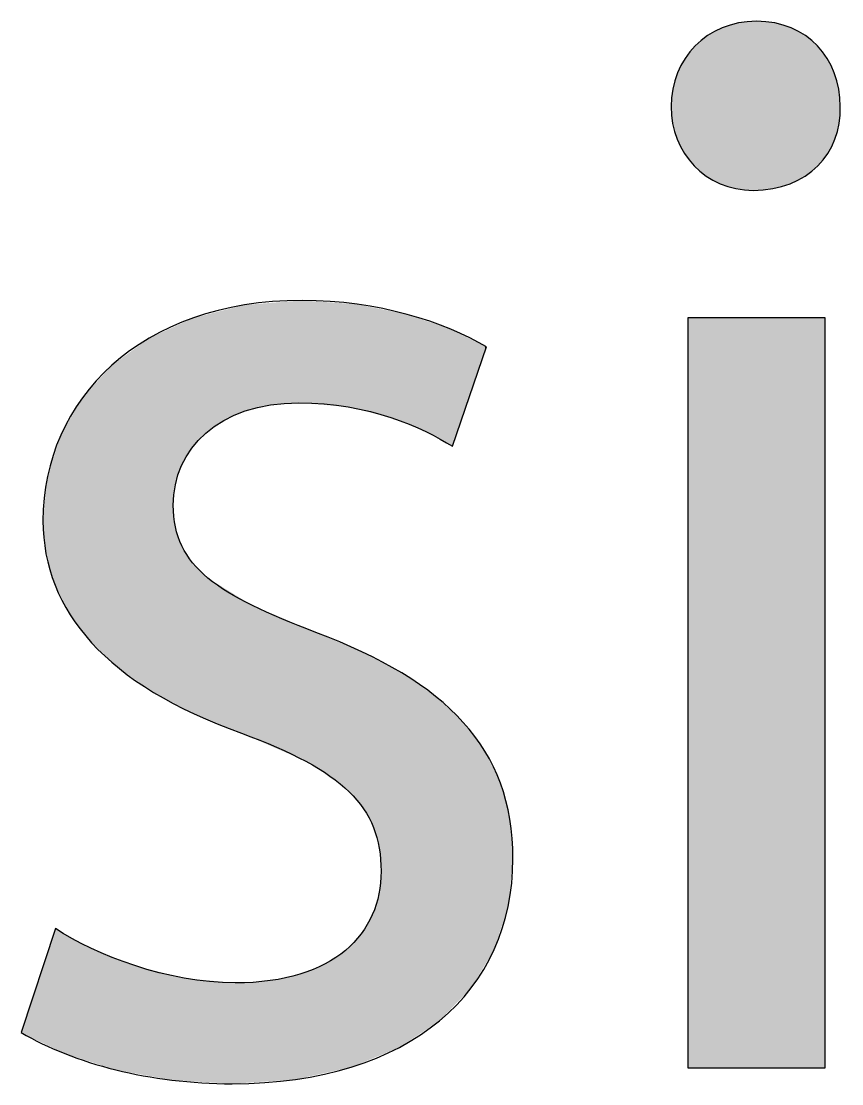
# Model space of a CAD drawing. Extents: x 28 to 546, y -814 to -28.
# Drawn here: x 228.25 to 242.06, y -46.64 to -28.76 of the extents above; entities that cross this region are included whole.
import ezdxf

# ---------------------------------------------------------------- set-up
doc = ezdxf.new("R2010")
doc.units = 0
doc.layers.add('LAYER_1', color=7, linetype='CONTINUOUS')

# ---------------------------------------------------------------- blocks, each defined once
blk = doc.blocks.new('*U18')
at = {"layer": 'LAYER_1', "color": 250}
for points in [[(231.796, -35.417), (231.653, -33.625), (231.796, -33.588)], [(231.848, -35.394), (231.796, -33.588), (231.848, -33.575)], [(231.952, -35.348), (231.848, -33.575), (231.952, -33.549)], [(232.004, -35.325), (231.952, -33.549), (232.004, -33.536)], [(232.015, -35.32), (232.004, -33.536), (232.015, -33.535)], [(232.136, -35.291), (232.015, -33.535), (232.136, -33.526)], [(232.433, -35.22), (232.136, -33.526), (232.433, -33.502)], [(232.438, -35.219), (232.433, -33.502), (232.438, -33.502)], [(232.861, -35.187), (232.438, -33.502), (232.861, -33.469)], [(232.918, -35.183), (232.861, -33.469), (232.918, -33.464)], [(232.936, -35.185), (232.918, -33.464), (232.936, -33.463)], [(232.918, -35.183), (232.918, -33.464), (232.936, -35.185)], [(232.971, -35.188), (232.936, -33.463), (232.971, -33.46)], [(232.936, -35.185), (232.936, -33.463), (232.971, -35.188)], [(232.971, -35.188), (232.971, -33.46), (233.035, -35.193)], [(233.035, -35.193), (233.035, -33.465), (233.206, -35.207)], [(233.206, -35.207), (233.206, -33.476), (233.359, -35.22)], [(233.359, -35.22), (233.359, -33.487), (233.442, -35.227)], [(233.442, -35.227), (233.442, -33.492), (233.702, -35.249)], [(233.702, -35.249), (233.702, -33.51), (233.748, -35.253)], [(233.748, -35.253), (233.748, -33.514), (233.764, -35.257)], [(233.764, -35.257), (233.764, -33.515), (233.801, -35.266)], [(233.801, -35.266), (233.801, -33.517), (233.897, -35.29)], [(233.897, -35.29), (233.897, -33.524), (233.966, -35.307)], [(233.966, -35.307), (233.966, -33.538), (233.978, -35.31)], [(233.978, -35.31), (233.978, -33.54), (234.006, -35.317)], [(234.006, -35.317), (234.006, -33.546), (234.154, -35.354)], [(234.154, -35.354), (234.154, -33.576), (234.173, -35.359)], [(234.173, -35.359), (234.173, -33.58), (234.265, -35.382)], [(234.265, -35.382), (234.265, -33.599), (234.271, -35.383)], [(234.271, -35.383), (234.271, -33.6), (234.302, -35.391)], [(234.302, -35.391), (234.302, -33.606), (234.465, -35.431)], [(231.115, -35.948), (230.986, -33.826), (231.115, -33.766)], [(231.13, -35.932), (231.115, -33.766), (231.13, -33.759)], [(231.144, -35.917), (231.13, -33.759), (231.144, -33.753)], [(231.157, -35.903), (231.144, -33.753), (231.157, -33.75)], [(231.352, -35.692), (231.157, -33.75), (231.352, -33.701)], [(231.388, -35.667), (231.352, -33.701), (231.388, -33.691)], [(231.653, -35.481), (231.388, -33.691), (231.653, -33.625)], [(234.465, -35.431), (234.465, -33.639), (234.61, -35.489)], [(234.61, -35.489), (234.61, -33.669), (234.649, -35.505)], [(234.649, -35.505), (234.649, -33.677), (234.739, -35.541)], [(234.739, -35.541), (234.739, -33.695), (235.055, -35.668)], [(230.782, -40.221), (230.472, -34.062), (230.782, -33.919)], [(230.804, -40.233), (230.782, -33.919), (230.804, -33.91)], [(230.782, -40.221), (230.782, -33.919), (230.804, -40.233)], [(230.839, -36.562), (230.804, -33.91), (230.839, -33.893)], [(230.943, -36.241), (230.839, -33.893), (230.943, -33.845)], [(230.839, -36.561), (230.839, -33.893), (230.839, -33.893)], [(230.948, -36.233), (230.943, -33.845), (230.948, -33.843)], [(230.986, -36.168), (230.948, -33.843), (230.986, -33.826)], [(235.055, -35.668), (235.055, -33.802), (235.218, -35.758)], [(235.218, -35.758), (235.218, -33.858), (235.284, -35.794)], [(235.284, -35.794), (235.284, -33.88), (235.474, -35.898)], [(235.474, -35.898), (235.474, -33.945), (235.503, -35.914)], [(230.398, -40.005), (230.158, -34.271), (230.398, -34.096)], [(230.472, -40.057), (230.398, -34.096), (230.472, -34.062)], [(230.398, -40.005), (230.398, -34.096), (230.472, -40.057)], [(230.472, -40.057), (230.472, -34.062), (230.782, -40.221)], [(236.05, -34.322), (235.818, -34.115), (236.05, -34.23)], [(230.158, -39.838), (229.897, -34.46), (230.158, -34.271)], [(230.158, -39.838), (230.158, -34.271), (230.398, -40.005)], [(229.834, -39.598), (229.772, -34.55), (229.834, -34.505)], [(229.897, -39.656), (229.834, -34.505), (229.897, -34.46)], [(229.834, -39.598), (229.834, -34.505), (229.897, -39.656)], [(229.897, -39.656), (229.897, -34.46), (230.158, -39.838)], [(229.772, -39.54), (229.43, -34.928), (229.772, -34.55)], [(229.772, -39.54), (229.772, -34.55), (229.834, -39.598)], [(229.418, -39.204), (229.274, -35.099), (229.418, -34.941)], [(229.43, -39.22), (229.418, -34.941), (229.43, -34.928)], [(229.418, -39.204), (229.418, -34.941), (229.43, -39.22)], [(229.43, -39.22), (229.43, -34.928), (229.772, -39.54)], [(229.274, -39.018), (229.069, -35.454), (229.274, -35.099)], [(229.274, -39.018), (229.274, -35.099), (229.418, -39.204)], [(229.069, -38.751), (228.98, -35.608), (229.069, -35.454)], [(229.069, -38.751), (229.069, -35.454), (229.274, -39.018)], [(228.91, -38.44), (228.819, -36.011), (228.91, -35.729)], [(228.98, -38.576), (228.91, -35.729), (228.98, -35.608)], [(228.91, -38.44), (228.91, -35.729), (228.98, -38.576)], [(228.98, -38.576), (228.98, -35.608), (229.069, -38.751)], [(228.813, -38.251), (228.687, -36.423), (228.813, -36.029)], [(228.819, -38.263), (228.813, -36.029), (228.819, -36.011)], [(228.813, -38.251), (228.813, -36.029), (228.819, -38.263)], [(228.819, -38.263), (228.819, -36.011), (228.91, -38.44)], [(228.687, -37.811), (228.661, -36.673), (228.687, -36.423)], [(228.687, -37.811), (228.687, -36.423), (228.813, -38.251)], [(228.661, -37.723), (228.611, -37.167), (228.661, -36.673)], [(228.661, -37.723), (228.661, -36.673), (228.687, -37.811)], [(230.804, -40.233), (230.804, -36.906), (230.839, -40.251)], [(230.839, -40.251), (230.839, -37.267), (230.839, -40.252)], [(230.839, -40.252), (230.839, -37.272), (230.943, -40.307)], [(230.943, -40.307), (230.943, -37.58), (230.948, -40.309)], [(230.948, -40.309), (230.948, -37.593), (230.986, -40.329)], [(230.986, -40.329), (230.986, -37.652), (231.115, -40.398)], [(231.115, -40.398), (231.115, -37.854), (231.13, -40.406)], [(231.13, -40.406), (231.13, -37.877), (231.144, -40.413)], [(231.144, -40.413), (231.144, -37.891), (231.157, -40.42)], [(231.157, -40.42), (231.157, -37.904), (231.352, -40.5)], [(231.352, -40.5), (231.352, -38.098), (231.388, -40.514)], [(231.388, -40.514), (231.388, -38.133), (231.653, -40.622)], [(231.653, -40.622), (231.653, -38.297), (231.796, -40.68)], [(231.796, -40.68), (231.796, -38.385), (231.848, -40.702)], [(231.848, -40.702), (231.848, -38.417), (231.952, -40.744)], [(231.952, -40.744), (231.952, -38.482), (232.004, -40.767)], [(232.004, -40.767), (232.004, -38.513), (232.015, -40.772)], [(232.015, -40.772), (232.015, -38.52), (232.136, -40.824)], [(232.136, -40.824), (232.136, -38.595), (232.433, -40.954)], [(232.433, -40.954), (232.433, -38.721), (232.438, -40.956)], [(232.438, -40.956), (232.438, -38.722), (232.861, -41.141)], [(232.861, -41.141), (232.861, -38.901), (232.918, -41.166)], [(232.918, -41.166), (232.918, -38.926), (232.936, -41.174)], [(232.936, -41.174), (232.936, -38.933), (232.971, -41.189)], [(232.971, -41.189), (232.971, -38.948), (233.035, -41.217)], [(233.035, -41.217), (233.035, -38.975), (233.206, -41.321)], [(233.206, -41.321), (233.206, -39.047), (233.359, -41.415)], [(233.359, -41.415), (233.359, -39.112), (233.442, -41.465)], [(233.442, -41.465), (233.442, -39.147), (233.702, -41.679)], [(233.702, -41.679), (233.702, -39.257), (233.748, -41.717)], [(233.748, -41.717), (233.748, -39.277), (233.764, -41.73)], [(233.764, -41.73), (233.764, -39.283), (233.801, -41.773)], [(233.801, -41.773), (233.801, -39.299), (233.897, -41.887)], [(233.897, -41.887), (233.897, -39.339), (233.966, -41.969)], [(233.966, -41.969), (233.966, -39.369), (233.978, -41.982)], [(233.978, -41.982), (233.978, -39.374), (234.006, -42.016)], [(234.006, -42.016), (234.006, -39.389), (234.154, -42.293)], [(234.154, -42.293), (234.154, -39.467), (234.173, -42.33)], [(234.173, -42.33), (234.173, -39.478), (234.265, -42.659)], [(234.265, -42.659), (234.265, -39.527), (234.271, -42.679)], [(234.271, -42.679), (234.271, -39.53), (234.302, -43.068)], [(234.302, -46.159), (234.271, -43.391), (234.302, -43.068)], [(234.265, -46.174), (234.173, -43.739), (234.265, -43.448)], [(234.271, -46.171), (234.265, -43.448), (234.271, -43.391)], [(234.154, -46.22), (234.006, -44.053), (234.154, -43.802)], [(234.173, -46.211), (234.154, -43.802), (234.173, -43.739)], [(228.813, -46.057), (228.687, -44.438), (228.813, -44.052)], [(228.819, -46.06), (228.813, -44.052), (228.819, -44.033)], [(228.813, -46.057), (228.813, -44.052), (228.819, -46.06)], [(228.819, -46.06), (228.819, -44.033), (228.91, -46.104)], [(228.91, -46.104), (228.91, -44.084), (228.98, -46.138)], [(228.98, -46.138), (228.98, -44.122), (229.069, -46.166)], [(229.069, -46.166), (229.069, -44.171), (229.274, -46.231)], [(233.966, -46.297), (233.897, -44.194), (233.966, -44.121)], [(233.978, -46.292), (233.966, -44.121), (233.978, -44.102)], [(234.006, -46.28), (233.978, -44.102), (234.006, -44.053)], [(229.274, -46.231), (229.274, -44.284), (229.418, -46.277)], [(233.748, -46.377), (233.702, -44.399), (233.748, -44.35)], [(233.764, -46.373), (233.748, -44.35), (233.764, -44.334)], [(233.801, -46.365), (233.764, -44.334), (233.801, -44.295)], [(233.897, -46.325), (233.801, -44.295), (233.897, -44.194)], [(228.661, -45.984), (228.611, -44.669), (228.661, -44.516)], [(228.687, -45.996), (228.661, -44.516), (228.687, -44.438)], [(228.661, -45.984), (228.661, -44.516), (228.687, -45.996)], [(228.687, -45.996), (228.687, -44.438), (228.813, -46.057)], [(229.418, -46.277), (229.418, -44.364), (229.43, -46.281)], [(229.43, -46.281), (229.43, -44.368), (229.772, -46.39)], [(229.772, -46.39), (229.772, -44.504), (229.834, -46.409)], [(229.834, -46.409), (229.834, -44.529), (229.897, -46.421)], [(233.702, -46.387), (233.442, -44.573), (233.702, -44.399)], [(228.611, -45.959), (228.245, -45.783), (228.611, -44.669)], [(228.611, -45.959), (228.611, -44.669), (228.661, -45.984)], [(229.897, -46.421), (229.897, -44.554), (230.158, -46.469)], [(230.158, -46.469), (230.158, -44.657), (230.398, -46.513)], [(233.206, -46.496), (233.035, -44.76), (233.206, -44.69)], [(233.359, -46.463), (233.206, -44.69), (233.359, -44.628)], [(233.442, -46.444), (233.359, -44.628), (233.442, -44.573)], [(230.398, -46.513), (230.398, -44.718), (230.472, -46.526)], [(230.472, -46.526), (230.472, -44.737), (230.782, -46.583)], [(230.782, -46.583), (230.782, -44.815), (230.804, -46.584)], [(230.804, -46.584), (230.804, -44.821), (230.839, -46.587)], [(230.839, -46.587), (230.839, -44.83), (230.839, -46.587)], [(230.839, -46.587), (230.839, -44.83), (230.943, -46.593)], [(230.943, -46.593), (230.943, -44.856), (230.948, -46.593)], [(230.948, -46.593), (230.948, -44.857), (230.986, -46.595)], [(230.986, -46.595), (230.986, -44.867), (231.115, -46.603)], [(231.115, -46.603), (231.115, -44.879), (231.13, -46.604)], [(231.13, -46.604), (231.13, -44.88), (231.144, -46.605)], [(231.144, -46.605), (231.144, -44.882), (231.157, -46.606)], [(231.157, -46.606), (231.157, -44.883), (231.352, -46.618)], [(232.861, -46.573), (232.438, -44.908), (232.861, -44.817)], [(232.918, -46.56), (232.861, -44.817), (232.918, -44.804)], [(232.936, -46.556), (232.918, -44.804), (232.936, -44.8)], [(232.971, -46.548), (232.936, -44.8), (232.971, -44.786)], [(233.035, -46.534), (232.971, -44.786), (233.035, -44.76)], [(231.352, -46.618), (231.352, -44.901), (231.388, -46.62)], [(231.388, -46.62), (231.388, -44.904), (231.653, -46.636)], [(231.653, -46.636), (231.653, -44.929), (231.796, -46.644)], [(231.952, -46.634), (231.848, -44.947), (231.952, -44.941)], [(232.004, -46.63), (231.952, -44.941), (232.004, -44.937)], [(232.015, -46.63), (232.004, -44.937), (232.015, -44.936)], [(232.136, -46.621), (232.015, -44.936), (232.136, -44.929)], [(232.433, -46.601), (232.136, -44.929), (232.433, -44.909)], [(232.438, -46.601), (232.433, -44.909), (232.438, -44.908)]]:
    blk.add_solid(points, dxfattribs=at)
at = {"layer": 'LAYER_1', "color": 250, "extrusion": (0, 0, -1)}
for points in [[(-231.796, -35.417), (-231.796, -33.588), (-231.848, -35.394)], [(-231.848, -35.394), (-231.848, -33.575), (-231.952, -35.348)], [(-231.952, -35.348), (-231.952, -33.549), (-232.004, -35.325)], [(-232.004, -35.325), (-232.004, -33.536), (-232.015, -35.32)], [(-232.015, -35.32), (-232.015, -33.535), (-232.136, -35.291)], [(-232.136, -35.291), (-232.136, -33.526), (-232.433, -35.22)], [(-232.433, -35.22), (-232.433, -33.502), (-232.438, -35.219)], [(-232.438, -35.219), (-232.438, -33.502), (-232.861, -35.187)], [(-232.861, -35.187), (-232.861, -33.469), (-232.918, -35.183)], [(-233.035, -35.193), (-232.971, -33.46), (-233.035, -33.465)], [(-233.206, -35.207), (-233.035, -33.465), (-233.206, -33.476)], [(-233.359, -35.22), (-233.206, -33.476), (-233.359, -33.487)], [(-233.442, -35.227), (-233.359, -33.487), (-233.442, -33.492)], [(-233.702, -35.249), (-233.442, -33.492), (-233.702, -33.51)], [(-233.748, -35.253), (-233.702, -33.51), (-233.748, -33.514)], [(-233.764, -35.257), (-233.748, -33.514), (-233.764, -33.515)], [(-233.801, -35.266), (-233.764, -33.515), (-233.801, -33.517)], [(-233.897, -35.29), (-233.801, -33.517), (-233.897, -33.524)], [(-233.966, -35.307), (-233.897, -33.524), (-233.966, -33.538)], [(-233.978, -35.31), (-233.966, -33.538), (-233.978, -33.54)], [(-234.006, -35.317), (-233.978, -33.54), (-234.006, -33.546)], [(-234.154, -35.354), (-234.006, -33.546), (-234.154, -33.576)], [(-234.173, -35.359), (-234.154, -33.576), (-234.173, -33.58)], [(-234.265, -35.382), (-234.173, -33.58), (-234.265, -33.599)], [(-234.271, -35.383), (-234.265, -33.599), (-234.271, -33.6)], [(-234.302, -35.391), (-234.271, -33.6), (-234.302, -33.606)], [(-234.465, -35.431), (-234.302, -33.606), (-234.465, -33.639)], [(-231.115, -35.948), (-231.115, -33.766), (-231.13, -35.932)], [(-231.13, -35.932), (-231.13, -33.759), (-231.144, -35.917)], [(-231.144, -35.917), (-231.144, -33.753), (-231.157, -35.903)], [(-231.157, -35.903), (-231.157, -33.75), (-231.352, -35.692)], [(-231.352, -35.692), (-231.352, -33.701), (-231.388, -35.667)], [(-231.388, -35.667), (-231.388, -33.691), (-231.653, -35.481)], [(-231.653, -35.481), (-231.653, -33.625), (-231.796, -35.417)], [(-234.61, -35.489), (-234.465, -33.639), (-234.61, -33.669)], [(-234.649, -35.505), (-234.61, -33.669), (-234.649, -33.677)], [(-234.739, -35.541), (-234.649, -33.677), (-234.739, -33.695)], [(-235.055, -35.668), (-234.739, -33.695), (-235.055, -33.802)], [(-230.804, -36.906), (-230.804, -33.91), (-230.839, -36.562)], [(-230.839, -36.562), (-230.839, -33.893), (-230.839, -36.561)], [(-230.839, -36.561), (-230.839, -33.893), (-230.943, -36.241)], [(-230.943, -36.241), (-230.943, -33.845), (-230.948, -36.233)], [(-230.948, -36.233), (-230.948, -33.843), (-230.986, -36.168)], [(-230.986, -36.168), (-230.986, -33.826), (-231.115, -35.948)], [(-235.218, -35.758), (-235.055, -33.802), (-235.218, -33.858)], [(-235.284, -35.794), (-235.218, -33.858), (-235.284, -33.88)], [(-235.474, -35.898), (-235.284, -33.88), (-235.474, -33.945)], [(-235.503, -35.914), (-235.474, -33.945), (-235.503, -33.959)], [(-235.503, -35.914), (-235.503, -33.959), (-235.686, -35.382)], [(-235.686, -35.382), (-235.503, -33.959), (-235.686, -34.049)], [(-235.686, -35.382), (-235.686, -34.049), (-235.818, -34.999)], [(-235.818, -34.999), (-235.686, -34.049), (-235.818, -34.115)], [(-235.818, -34.999), (-235.818, -34.115), (-236.05, -34.322)], [(-236.05, -34.322), (-236.05, -34.23), (-236.077, -34.243)], [(-230.839, -40.251), (-230.804, -36.906), (-230.839, -37.267)], [(-230.839, -40.252), (-230.839, -37.267), (-230.839, -37.272)], [(-230.943, -40.307), (-230.839, -37.272), (-230.943, -37.58)], [(-230.948, -40.309), (-230.943, -37.58), (-230.948, -37.593)], [(-230.986, -40.329), (-230.948, -37.593), (-230.986, -37.652)], [(-231.115, -40.398), (-230.986, -37.652), (-231.115, -37.854)], [(-231.13, -40.406), (-231.115, -37.854), (-231.13, -37.877)], [(-231.144, -40.413), (-231.13, -37.877), (-231.144, -37.891)], [(-231.157, -40.42), (-231.144, -37.891), (-231.157, -37.904)], [(-231.352, -40.5), (-231.157, -37.904), (-231.352, -38.098)], [(-231.388, -40.514), (-231.352, -38.098), (-231.388, -38.133)], [(-231.653, -40.622), (-231.388, -38.133), (-231.653, -38.297)], [(-231.796, -40.68), (-231.653, -38.297), (-231.796, -38.385)], [(-231.848, -40.702), (-231.796, -38.385), (-231.848, -38.417)], [(-231.952, -40.744), (-231.848, -38.417), (-231.952, -38.482)], [(-232.004, -40.767), (-231.952, -38.482), (-232.004, -38.513)], [(-232.015, -40.772), (-232.004, -38.513), (-232.015, -38.52)], [(-232.136, -40.824), (-232.015, -38.52), (-232.136, -38.595)], [(-232.433, -40.954), (-232.136, -38.595), (-232.433, -38.721)], [(-232.438, -40.956), (-232.433, -38.721), (-232.438, -38.722)], [(-232.861, -41.141), (-232.438, -38.722), (-232.861, -38.901)], [(-232.918, -41.166), (-232.861, -38.901), (-232.918, -38.926)], [(-232.936, -41.174), (-232.918, -38.926), (-232.936, -38.933)], [(-232.971, -41.189), (-232.936, -38.933), (-232.971, -38.948)], [(-233.035, -41.217), (-232.971, -38.948), (-233.035, -38.975)], [(-233.206, -41.321), (-233.035, -38.975), (-233.206, -39.047)], [(-233.359, -41.415), (-233.206, -39.047), (-233.359, -39.112)], [(-233.442, -41.465), (-233.359, -39.112), (-233.442, -39.147)], [(-233.702, -41.679), (-233.442, -39.147), (-233.702, -39.257)], [(-233.748, -41.717), (-233.702, -39.257), (-233.748, -39.277)], [(-233.764, -41.73), (-233.748, -39.277), (-233.764, -39.283)], [(-233.801, -41.773), (-233.764, -39.283), (-233.801, -39.299)], [(-233.897, -41.887), (-233.801, -39.299), (-233.897, -39.339)], [(-233.966, -41.969), (-233.897, -39.339), (-233.966, -39.369)], [(-233.978, -41.982), (-233.966, -39.369), (-233.978, -39.374)], [(-234.006, -42.016), (-233.978, -39.374), (-234.006, -39.389)], [(-234.154, -42.293), (-234.006, -39.389), (-234.154, -39.467)], [(-234.173, -42.33), (-234.154, -39.467), (-234.173, -39.478)], [(-234.265, -42.659), (-234.173, -39.478), (-234.265, -39.527)], [(-234.271, -42.679), (-234.265, -39.527), (-234.271, -39.53)], [(-234.302, -43.068), (-234.271, -39.53), (-234.302, -39.546)], [(-234.302, -46.159), (-234.302, -39.546), (-234.465, -46.091)], [(-234.465, -46.091), (-234.302, -39.546), (-234.465, -39.633)], [(-234.465, -46.091), (-234.465, -39.633), (-234.61, -46.032)], [(-234.61, -46.032), (-234.465, -39.633), (-234.61, -39.71)], [(-234.61, -46.032), (-234.61, -39.71), (-234.649, -46.006)], [(-234.649, -46.006), (-234.61, -39.71), (-234.649, -39.731)], [(-234.649, -46.006), (-234.649, -39.731), (-234.739, -45.946)], [(-234.739, -45.946), (-234.649, -39.731), (-234.739, -39.793)], [(-234.739, -45.946), (-234.739, -39.793), (-235.055, -45.736)], [(-235.055, -45.736), (-234.739, -39.793), (-235.055, -40.012)], [(-235.055, -45.736), (-235.055, -40.012), (-235.218, -45.628)], [(-235.218, -45.628), (-235.055, -40.012), (-235.218, -40.125)], [(-235.218, -45.628), (-235.218, -40.125), (-235.284, -45.584)], [(-235.284, -45.584), (-235.218, -40.125), (-235.284, -40.186)], [(-235.284, -45.584), (-235.284, -40.186), (-235.474, -45.387)], [(-235.474, -45.387), (-235.284, -40.186), (-235.474, -40.364)], [(-235.474, -45.387), (-235.474, -40.364), (-235.503, -45.357)], [(-235.503, -45.357), (-235.474, -40.364), (-235.503, -40.391)], [(-235.503, -45.357), (-235.503, -40.391), (-235.686, -45.168)], [(-235.686, -45.168), (-235.503, -40.391), (-235.686, -40.561)], [(-235.686, -45.168), (-235.686, -40.561), (-235.818, -45.032)], [(-235.818, -45.032), (-235.686, -40.561), (-235.818, -40.737)], [(-235.818, -45.032), (-235.818, -40.737), (-236.05, -44.644)], [(-236.05, -44.644), (-235.818, -40.737), (-236.05, -41.047)], [(-236.05, -44.644), (-236.05, -41.047), (-236.077, -44.599)], [(-236.077, -44.599), (-236.05, -41.047), (-236.077, -41.103)], [(-236.077, -44.599), (-236.077, -41.103), (-236.205, -44.386)], [(-236.205, -44.386), (-236.077, -41.103), (-236.205, -41.367)], [(-236.205, -44.386), (-236.205, -41.367), (-236.311, -44.058)], [(-236.311, -44.058), (-236.205, -41.367), (-236.311, -41.588)], [(-236.311, -44.058), (-236.311, -41.588), (-236.441, -43.659)], [(-236.441, -43.659), (-236.311, -41.588), (-236.441, -42.085)], [(-236.441, -43.659), (-236.441, -42.085), (-236.469, -43.384)], [(-236.469, -43.384), (-236.441, -42.085), (-236.469, -42.19)], [(-236.469, -43.384), (-236.469, -42.19), (-236.521, -42.859)], [(-234.265, -46.174), (-234.265, -43.448), (-234.271, -46.171)], [(-234.271, -46.171), (-234.271, -43.391), (-234.302, -46.159)], [(-234.154, -46.22), (-234.154, -43.802), (-234.173, -46.211)], [(-234.173, -46.211), (-234.173, -43.739), (-234.265, -46.174)], [(-228.91, -46.104), (-228.819, -44.033), (-228.91, -44.084)], [(-228.98, -46.138), (-228.91, -44.084), (-228.98, -44.122)], [(-229.069, -46.166), (-228.98, -44.122), (-229.069, -44.171)], [(-229.274, -46.231), (-229.069, -44.171), (-229.274, -44.284)], [(-233.966, -46.297), (-233.966, -44.121), (-233.978, -46.292)], [(-233.978, -46.292), (-233.978, -44.102), (-234.006, -46.28)], [(-234.006, -46.28), (-234.006, -44.053), (-234.154, -46.22)], [(-229.418, -46.277), (-229.274, -44.284), (-229.418, -44.364)], [(-233.748, -46.377), (-233.748, -44.35), (-233.764, -46.373)], [(-233.764, -46.373), (-233.764, -44.334), (-233.801, -46.365)], [(-233.801, -46.365), (-233.801, -44.295), (-233.897, -46.325)], [(-233.897, -46.325), (-233.897, -44.194), (-233.966, -46.297)], [(-229.43, -46.281), (-229.418, -44.364), (-229.43, -44.368)], [(-229.772, -46.39), (-229.43, -44.368), (-229.772, -44.504)], [(-229.834, -46.409), (-229.772, -44.504), (-229.834, -44.529)], [(-229.897, -46.421), (-229.834, -44.529), (-229.897, -44.554)], [(-233.702, -46.387), (-233.702, -44.399), (-233.748, -46.377)], [(-230.158, -46.469), (-229.897, -44.554), (-230.158, -44.657)], [(-230.398, -46.513), (-230.158, -44.657), (-230.398, -44.718)], [(-233.206, -46.496), (-233.206, -44.69), (-233.359, -46.463)], [(-233.359, -46.463), (-233.359, -44.628), (-233.442, -46.444)], [(-233.442, -46.444), (-233.442, -44.573), (-233.702, -46.387)], [(-230.472, -46.526), (-230.398, -44.718), (-230.472, -44.737)], [(-230.782, -46.583), (-230.472, -44.737), (-230.782, -44.815)], [(-230.804, -46.584), (-230.782, -44.815), (-230.804, -44.821)], [(-230.839, -46.587), (-230.804, -44.821), (-230.839, -44.83)], [(-230.839, -46.587), (-230.839, -44.83), (-230.839, -44.83)], [(-230.943, -46.593), (-230.839, -44.83), (-230.943, -44.856)], [(-230.948, -46.593), (-230.943, -44.856), (-230.948, -44.857)], [(-230.986, -46.595), (-230.948, -44.857), (-230.986, -44.867)], [(-231.115, -46.603), (-230.986, -44.867), (-231.115, -44.879)], [(-231.13, -46.604), (-231.115, -44.879), (-231.13, -44.88)], [(-231.144, -46.605), (-231.13, -44.88), (-231.144, -44.882)], [(-231.157, -46.606), (-231.144, -44.882), (-231.157, -44.883)], [(-231.352, -46.618), (-231.157, -44.883), (-231.352, -44.901)], [(-232.861, -46.573), (-232.861, -44.817), (-232.918, -46.56)], [(-232.918, -46.56), (-232.918, -44.804), (-232.936, -46.556)], [(-232.936, -46.556), (-232.936, -44.8), (-232.971, -46.548)], [(-232.971, -46.548), (-232.971, -44.786), (-233.035, -46.534)], [(-233.035, -46.534), (-233.035, -44.76), (-233.206, -46.496)], [(-231.388, -46.62), (-231.352, -44.901), (-231.388, -44.904)], [(-231.653, -46.636), (-231.388, -44.904), (-231.653, -44.929)], [(-231.796, -46.644), (-231.653, -44.929), (-231.796, -44.942)], [(-231.796, -46.644), (-231.796, -44.942), (-231.848, -46.641)], [(-231.848, -46.641), (-231.796, -44.942), (-231.848, -44.947)], [(-231.848, -46.641), (-231.848, -44.947), (-231.952, -46.634)], [(-231.952, -46.634), (-231.952, -44.941), (-232.004, -46.63)], [(-232.004, -46.63), (-232.004, -44.937), (-232.015, -46.63)], [(-232.015, -46.63), (-232.015, -44.936), (-232.136, -46.621)], [(-232.136, -46.621), (-232.136, -44.929), (-232.433, -46.601)], [(-232.433, -46.601), (-232.433, -44.909), (-232.438, -46.601)], [(-232.438, -46.601), (-232.438, -44.908), (-232.861, -46.573)]]:
    blk.add_solid(points, dxfattribs=at)
blk = doc.blocks.new('*U19')
at = {"layer": 'LAYER_1', "color": 250}
for points in [[(240.318, -31.584), (240.275, -28.8), (240.318, -28.789)], [(240.418, -31.599), (240.318, -28.789), (240.418, -28.775)], [(240.318, -31.584), (240.318, -28.789), (240.418, -31.599)], [(240.465, -31.602), (240.418, -28.775), (240.465, -28.768)], [(240.418, -31.599), (240.418, -28.775), (240.465, -31.602)], [(240.567, -31.607), (240.465, -28.768), (240.567, -28.763)], [(240.465, -31.602), (240.465, -28.768), (240.567, -31.607)], [(240.619, -31.604), (240.567, -28.763), (240.619, -28.761)], [(239.887, -31.437), (239.798, -29.002), (239.887, -28.948)], [(239.916, -31.451), (239.887, -28.948), (239.916, -28.931)], [(239.887, -31.437), (239.887, -28.948), (239.916, -31.451)], [(240.009, -31.496), (239.916, -28.931), (240.009, -28.887)], [(239.916, -31.451), (239.916, -28.931), (240.009, -31.496)], [(240.042, -31.508), (240.009, -28.887), (240.042, -28.871)], [(240.009, -31.496), (240.009, -28.887), (240.042, -31.508)], [(240.139, -31.544), (240.042, -28.871), (240.139, -28.837)], [(240.042, -31.508), (240.042, -28.871), (240.139, -31.544)], [(240.177, -31.553), (240.139, -28.837), (240.177, -28.824)], [(240.139, -31.544), (240.139, -28.837), (240.177, -31.553)], [(240.275, -31.578), (240.177, -28.824), (240.275, -28.8)], [(240.177, -31.553), (240.177, -28.824), (240.275, -31.578)], [(240.275, -31.578), (240.275, -28.8), (240.318, -31.584)], [(239.668, -31.286), (239.588, -29.175), (239.668, -29.102)], [(239.688, -31.302), (239.668, -29.102), (239.688, -29.083)], [(239.668, -31.286), (239.668, -29.102), (239.688, -31.302)], [(239.774, -31.367), (239.688, -29.083), (239.774, -29.02)], [(239.688, -31.302), (239.688, -29.083), (239.774, -31.367)], [(239.798, -31.382), (239.774, -29.02), (239.798, -29.002)], [(239.774, -31.367), (239.774, -29.02), (239.798, -31.382)], [(239.798, -31.382), (239.798, -29.002), (239.887, -31.437)], [(239.47, -31.075), (239.417, -29.387), (239.47, -29.314)], [(239.485, -31.095), (239.47, -29.314), (239.485, -29.294)], [(239.47, -31.075), (239.47, -29.314), (239.485, -31.095)], [(239.498, -31.11), (239.485, -29.294), (239.498, -29.276)], [(239.485, -31.095), (239.485, -29.294), (239.498, -31.11)], [(239.572, -31.195), (239.498, -29.276), (239.572, -29.193)], [(239.498, -31.11), (239.498, -29.276), (239.572, -31.195)], [(239.588, -31.211), (239.572, -29.193), (239.588, -29.175)], [(239.572, -31.195), (239.572, -29.193), (239.588, -31.211)], [(239.588, -31.211), (239.588, -29.175), (239.668, -31.286)], [(239.348, -30.883), (239.341, -29.52), (239.348, -29.505)], [(239.408, -30.987), (239.348, -29.505), (239.408, -29.403)], [(239.348, -30.883), (239.348, -29.505), (239.408, -30.987)], [(239.417, -31.001), (239.408, -29.403), (239.417, -29.387)], [(239.408, -30.987), (239.408, -29.403), (239.417, -31.001)], [(239.417, -31.001), (239.417, -29.387), (239.47, -31.075)], [(239.286, -30.747), (239.244, -29.764), (239.286, -29.644)], [(239.29, -30.757), (239.286, -29.644), (239.29, -29.631)], [(239.286, -30.747), (239.286, -29.644), (239.29, -30.757)], [(239.341, -30.871), (239.29, -29.631), (239.341, -29.52)], [(239.29, -30.757), (239.29, -29.631), (239.341, -30.871)], [(239.341, -30.871), (239.341, -29.52), (239.348, -30.883)], [(239.242, -30.618), (239.211, -29.903), (239.242, -29.774)], [(239.244, -30.625), (239.242, -29.774), (239.244, -29.764)], [(239.242, -30.618), (239.242, -29.774), (239.244, -30.625)], [(239.244, -30.625), (239.244, -29.764), (239.286, -30.747)], [(239.21, -30.482), (239.19, -30.047), (239.21, -29.911)], [(239.211, -30.487), (239.21, -29.911), (239.211, -29.903)], [(239.21, -30.482), (239.21, -29.911), (239.211, -30.487)], [(239.211, -30.487), (239.211, -29.903), (239.242, -30.618)], [(239.19, -30.342), (239.183, -30.197), (239.19, -30.054)], [(239.19, -30.344), (239.19, -30.054), (239.19, -30.047)], [(239.19, -30.344), (239.19, -30.047), (239.21, -30.482)], [(239.19, -30.342), (239.19, -30.054), (239.19, -30.344)]]:
    blk.add_solid(points, dxfattribs=at)
at = {"layer": 'LAYER_1', "color": 250, "extrusion": (0, 0, -1)}
for points in [[(-240.567, -31.607), (-240.567, -28.763), (-240.619, -31.604)], [(-240.619, -31.604), (-240.619, -28.761), (-240.734, -31.599)], [(-240.734, -31.599), (-240.619, -28.761), (-240.734, -28.766)], [(-240.734, -31.599), (-240.734, -28.766), (-240.777, -31.594)], [(-240.777, -31.594), (-240.734, -28.766), (-240.777, -28.768)], [(-240.777, -31.594), (-240.777, -28.768), (-240.893, -31.578)], [(-240.893, -31.578), (-240.777, -28.768), (-240.893, -28.784)], [(-240.893, -31.578), (-240.893, -28.784), (-240.927, -31.57)], [(-240.927, -31.57), (-240.893, -28.784), (-240.927, -28.789)], [(-240.927, -31.57), (-240.927, -28.789), (-241.043, -31.544)], [(-241.043, -31.544), (-240.927, -28.789), (-241.043, -28.818)], [(-241.043, -31.544), (-241.043, -28.818), (-241.069, -31.535)], [(-241.069, -31.535), (-241.043, -28.818), (-241.069, -28.824)], [(-241.069, -31.535), (-241.069, -28.824), (-241.185, -31.496)], [(-241.185, -31.496), (-241.069, -28.824), (-241.185, -28.865)], [(-241.185, -31.496), (-241.185, -28.865), (-241.203, -31.488)], [(-241.203, -31.488), (-241.185, -28.865), (-241.203, -28.871)], [(-241.203, -31.488), (-241.203, -28.871), (-241.316, -31.437)], [(-241.316, -31.437), (-241.203, -28.871), (-241.316, -28.925)], [(-241.316, -31.437), (-241.316, -28.925), (-241.328, -31.431)], [(-241.328, -31.431), (-241.316, -28.925), (-241.328, -28.931)], [(-241.328, -31.431), (-241.328, -28.931), (-241.438, -31.367)], [(-241.438, -31.367), (-241.328, -28.931), (-241.438, -28.998)], [(-241.438, -31.367), (-241.438, -28.998), (-241.444, -31.363)], [(-241.444, -31.363), (-241.438, -28.998), (-241.444, -29.002)], [(-241.444, -31.363), (-241.444, -29.002), (-241.55, -31.286)], [(-241.55, -31.286), (-241.444, -29.002), (-241.55, -29.083)], [(-241.55, -31.286), (-241.55, -29.083), (-241.55, -31.285)], [(-241.55, -31.285), (-241.55, -29.083), (-241.55, -29.083)], [(-241.55, -31.285), (-241.55, -29.083), (-241.647, -31.198)], [(-241.647, -31.198), (-241.55, -29.083), (-241.647, -29.175)], [(-241.647, -31.198), (-241.647, -29.175), (-241.65, -31.195)], [(-241.65, -31.195), (-241.647, -29.175), (-241.65, -29.179)], [(-241.65, -31.195), (-241.65, -29.179), (-241.734, -31.103)], [(-241.734, -31.103), (-241.65, -29.179), (-241.734, -29.276)], [(-241.734, -31.103), (-241.734, -29.276), (-241.74, -31.095)], [(-241.74, -31.095), (-241.734, -29.276), (-241.74, -29.286)], [(-241.74, -31.095), (-241.74, -29.286), (-241.768, -31.057)], [(-241.768, -31.057), (-241.74, -29.286), (-241.768, -29.326)], [(-241.768, -31.057), (-241.768, -29.326), (-241.81, -30.999)], [(-241.81, -30.999), (-241.768, -29.326), (-241.81, -29.387)], [(-241.81, -30.999), (-241.81, -29.387), (-241.819, -30.987)], [(-241.819, -30.987), (-241.81, -29.387), (-241.819, -29.402)], [(-241.819, -30.987), (-241.819, -29.402), (-241.876, -30.888)], [(-241.876, -30.888), (-241.819, -29.402), (-241.876, -29.505)], [(-241.876, -30.888), (-241.876, -29.505), (-241.886, -30.871)], [(-241.886, -30.871), (-241.876, -29.505), (-241.886, -29.528)], [(-241.886, -30.871), (-241.886, -29.528), (-241.93, -30.77)], [(-241.93, -30.77), (-241.886, -29.528), (-241.93, -29.631)], [(-241.93, -30.77), (-241.93, -29.631), (-241.94, -30.747)], [(-241.94, -30.747), (-241.93, -29.631), (-241.94, -29.663)], [(-241.94, -30.747), (-241.94, -29.663), (-241.973, -30.647)], [(-241.973, -30.647), (-241.94, -29.663), (-241.973, -29.764)], [(-241.973, -30.647), (-241.973, -29.764), (-241.982, -30.618)], [(-241.982, -30.618), (-241.973, -29.764), (-241.982, -29.806)], [(-241.982, -30.618), (-241.982, -29.806), (-242.004, -30.517)], [(-242.004, -30.517), (-241.982, -29.806), (-242.004, -29.903)], [(-242.004, -30.517), (-242.004, -29.903), (-242.011, -30.482)], [(-242.011, -30.482), (-242.004, -29.903), (-242.011, -29.959)], [(-242.011, -30.482), (-242.011, -29.959), (-242.023, -30.38)], [(-242.023, -30.38), (-242.011, -29.959), (-242.023, -30.047)], [(-242.023, -30.38), (-242.023, -30.047), (-242.027, -30.342)], [(-242.027, -30.342), (-242.023, -30.047), (-242.027, -30.148)], [(-242.027, -30.342), (-242.027, -30.148), (-242.029, -30.197)], [(-239.47, -46.383), (-239.47, -33.747), (-239.485, -46.383)], [(-239.485, -46.383), (-239.47, -33.747), (-239.485, -33.747)], [(-239.485, -46.383), (-239.485, -33.747), (-239.498, -46.383)], [(-239.498, -46.383), (-239.485, -33.747), (-239.498, -33.747)], [(-239.498, -46.383), (-239.498, -33.747), (-239.572, -46.383)], [(-239.572, -46.383), (-239.498, -33.747), (-239.572, -33.747)], [(-239.572, -46.383), (-239.572, -33.747), (-239.588, -46.383)], [(-239.588, -46.383), (-239.572, -33.747), (-239.588, -33.747)], [(-239.588, -46.383), (-239.588, -33.747), (-239.668, -46.383)], [(-239.668, -46.383), (-239.588, -33.747), (-239.668, -33.747)], [(-239.668, -46.383), (-239.668, -33.747), (-239.688, -46.383)], [(-239.688, -46.383), (-239.668, -33.747), (-239.688, -33.747)], [(-239.688, -46.383), (-239.688, -33.747), (-239.774, -46.383)], [(-239.774, -46.383), (-239.688, -33.747), (-239.774, -33.747)], [(-239.774, -46.383), (-239.774, -33.747), (-239.798, -46.383)], [(-239.798, -46.383), (-239.774, -33.747), (-239.798, -33.747)], [(-239.798, -46.383), (-239.798, -33.747), (-239.887, -46.383)], [(-239.887, -46.383), (-239.798, -33.747), (-239.887, -33.747)], [(-239.887, -46.383), (-239.887, -33.747), (-239.916, -46.383)], [(-239.916, -46.383), (-239.887, -33.747), (-239.916, -33.747)], [(-239.916, -46.383), (-239.916, -33.747), (-240.009, -46.383)], [(-240.009, -46.383), (-239.916, -33.747), (-240.009, -33.747)], [(-240.009, -46.383), (-240.009, -33.747), (-240.042, -46.383)], [(-240.042, -46.383), (-240.009, -33.747), (-240.042, -33.747)], [(-240.042, -46.383), (-240.042, -33.747), (-240.139, -46.383)], [(-240.139, -46.383), (-240.042, -33.747), (-240.139, -33.747)], [(-240.139, -46.383), (-240.139, -33.747), (-240.177, -46.383)], [(-240.177, -46.383), (-240.139, -33.747), (-240.177, -33.747)], [(-240.177, -46.383), (-240.177, -33.747), (-240.275, -46.383)], [(-240.275, -46.383), (-240.177, -33.747), (-240.275, -33.747)], [(-240.275, -46.383), (-240.275, -33.747), (-240.318, -46.383)], [(-240.318, -46.383), (-240.275, -33.747), (-240.318, -33.747)], [(-240.318, -46.383), (-240.318, -33.747), (-240.418, -46.383)], [(-240.418, -46.383), (-240.318, -33.747), (-240.418, -33.747)], [(-240.418, -46.383), (-240.418, -33.747), (-240.465, -46.383)], [(-240.465, -46.383), (-240.418, -33.747), (-240.465, -33.747)], [(-240.465, -46.383), (-240.465, -33.747), (-240.567, -46.383)], [(-240.567, -46.383), (-240.465, -33.747), (-240.567, -33.747)], [(-240.567, -46.383), (-240.567, -33.747), (-240.619, -46.383)], [(-240.619, -46.383), (-240.567, -33.747), (-240.619, -33.747)], [(-240.619, -46.383), (-240.619, -33.747), (-240.734, -46.383)], [(-240.734, -46.383), (-240.619, -33.747), (-240.734, -33.747)], [(-240.734, -46.383), (-240.734, -33.747), (-240.777, -46.383)], [(-240.777, -46.383), (-240.734, -33.747), (-240.777, -33.747)], [(-240.777, -46.383), (-240.777, -33.747), (-240.893, -46.383)], [(-240.893, -46.383), (-240.777, -33.747), (-240.893, -33.747)], [(-240.893, -46.383), (-240.893, -33.747), (-240.927, -46.383)], [(-240.927, -46.383), (-240.893, -33.747), (-240.927, -33.747)], [(-240.927, -46.383), (-240.927, -33.747), (-241.043, -46.383)], [(-241.043, -46.383), (-240.927, -33.747), (-241.043, -33.747)], [(-241.043, -46.383), (-241.043, -33.747), (-241.069, -46.383)], [(-241.069, -46.383), (-241.043, -33.747), (-241.069, -33.747)], [(-241.069, -46.383), (-241.069, -33.747), (-241.185, -46.383)], [(-241.185, -46.383), (-241.069, -33.747), (-241.185, -33.747)], [(-241.185, -46.383), (-241.185, -33.747), (-241.203, -46.383)], [(-241.203, -46.383), (-241.185, -33.747), (-241.203, -33.747)], [(-241.203, -46.383), (-241.203, -33.747), (-241.316, -46.383)], [(-241.316, -46.383), (-241.203, -33.747), (-241.316, -33.747)], [(-241.316, -46.383), (-241.316, -33.747), (-241.328, -46.383)], [(-241.328, -46.383), (-241.316, -33.747), (-241.328, -33.747)], [(-241.328, -46.383), (-241.328, -33.747), (-241.438, -46.383)], [(-241.438, -46.383), (-241.328, -33.747), (-241.438, -33.747)], [(-241.438, -46.383), (-241.438, -33.747), (-241.444, -46.383)], [(-241.444, -46.383), (-241.438, -33.747), (-241.444, -33.747)], [(-241.444, -46.383), (-241.444, -33.747), (-241.55, -46.383)], [(-241.55, -46.383), (-241.444, -33.747), (-241.55, -33.747)], [(-241.55, -46.383), (-241.55, -33.747), (-241.55, -46.383)], [(-241.55, -46.383), (-241.55, -33.747), (-241.55, -33.747)], [(-241.55, -46.383), (-241.55, -33.747), (-241.647, -46.383)], [(-241.647, -46.383), (-241.55, -33.747), (-241.647, -33.747)], [(-241.647, -46.383), (-241.647, -33.747), (-241.65, -46.383)], [(-241.65, -46.383), (-241.647, -33.747), (-241.65, -33.747)], [(-241.65, -46.383), (-241.65, -33.747), (-241.734, -46.383)], [(-241.734, -46.383), (-241.65, -33.747), (-241.734, -33.747)], [(-241.734, -46.383), (-241.734, -33.747), (-241.74, -46.383)], [(-241.74, -46.383), (-241.734, -33.747), (-241.74, -33.747)], [(-241.74, -46.383), (-241.74, -33.747), (-241.768, -46.383)], [(-241.768, -46.383), (-241.74, -33.747), (-241.768, -33.747)]]:
    blk.add_solid(points, dxfattribs=at)
blk = doc.blocks.new('BLOCK_2')
at = {"layer": 'LAYER_1'}
blk.add_lwpolyline([(239.47, -46.383), (239.47, -33.747), (241.768, -33.747), (241.768, -46.383), (239.47, -46.383)], dxfattribs=at)
for points, knots in [([(242.029, -30.197), (242.055, -30.98), (241.481, -31.607), (240.567, -31.607), (239.758, -31.607), (239.183, -30.98), (239.183, -30.197), (239.183, -29.387), (239.784, -28.761), (240.619, -28.761), (241.481, -28.761), (242.029, -29.387), (242.029, -30.197)], [0, 0, 0, 0, 1, 1, 1, 2, 2, 2, 3, 3, 3, 4, 4, 4, 4]), ([(228.819, -44.033), (229.498, -44.477), (230.699, -44.947), (231.848, -44.947), (233.519, -44.947), (234.302, -44.112), (234.302, -43.068), (234.302, -41.971), (233.649, -41.371), (231.952, -40.744), (229.681, -39.935), (228.611, -38.682), (228.611, -37.167), (228.611, -35.131), (230.255, -33.46), (232.971, -33.46), (234.25, -33.46), (235.373, -33.825), (236.077, -34.243), (236.077, -34.243), (235.503, -35.914), (235.503, -35.914), (235.007, -35.601), (234.093, -35.183), (232.918, -35.183), (231.561, -35.183), (230.804, -35.966), (230.804, -36.906), (230.804, -37.95), (231.561, -38.42), (233.206, -39.047), (235.399, -39.882), (236.521, -40.979), (236.521, -42.859), (236.521, -45.078), (234.798, -46.644), (231.796, -46.644), (230.412, -46.644), (229.133, -46.305), (228.245, -45.783), (228.245, -45.783), (228.819, -44.033), (228.819, -44.033)], [0, 0, 0, 0, 1, 1, 1, 2, 2, 2, 3, 3, 3, 4, 4, 4, 5, 5, 5, 6, 6, 6, 7, 7, 7, 8, 8, 8, 9, 9, 9, 10, 10, 10, 11, 11, 11, 12, 12, 12, 13, 13, 13, 14, 14, 14, 14])]:
    blk.add_open_spline(points, degree=3, knots=knots, dxfattribs=at)
at = {"layer": 'LAYER_1', "color": 250}
for name in ['*U19', '*U18']:
    blk.add_blockref(name, (0, 0), dxfattribs=at)

msp = doc.modelspace()

# ---------------------------------------------------------------- block references
at = {"layer": 'LAYER_1'}
msp.add_blockref('BLOCK_2', (0, 0), dxfattribs=at)

doc.saveas('drawing.dxf')
